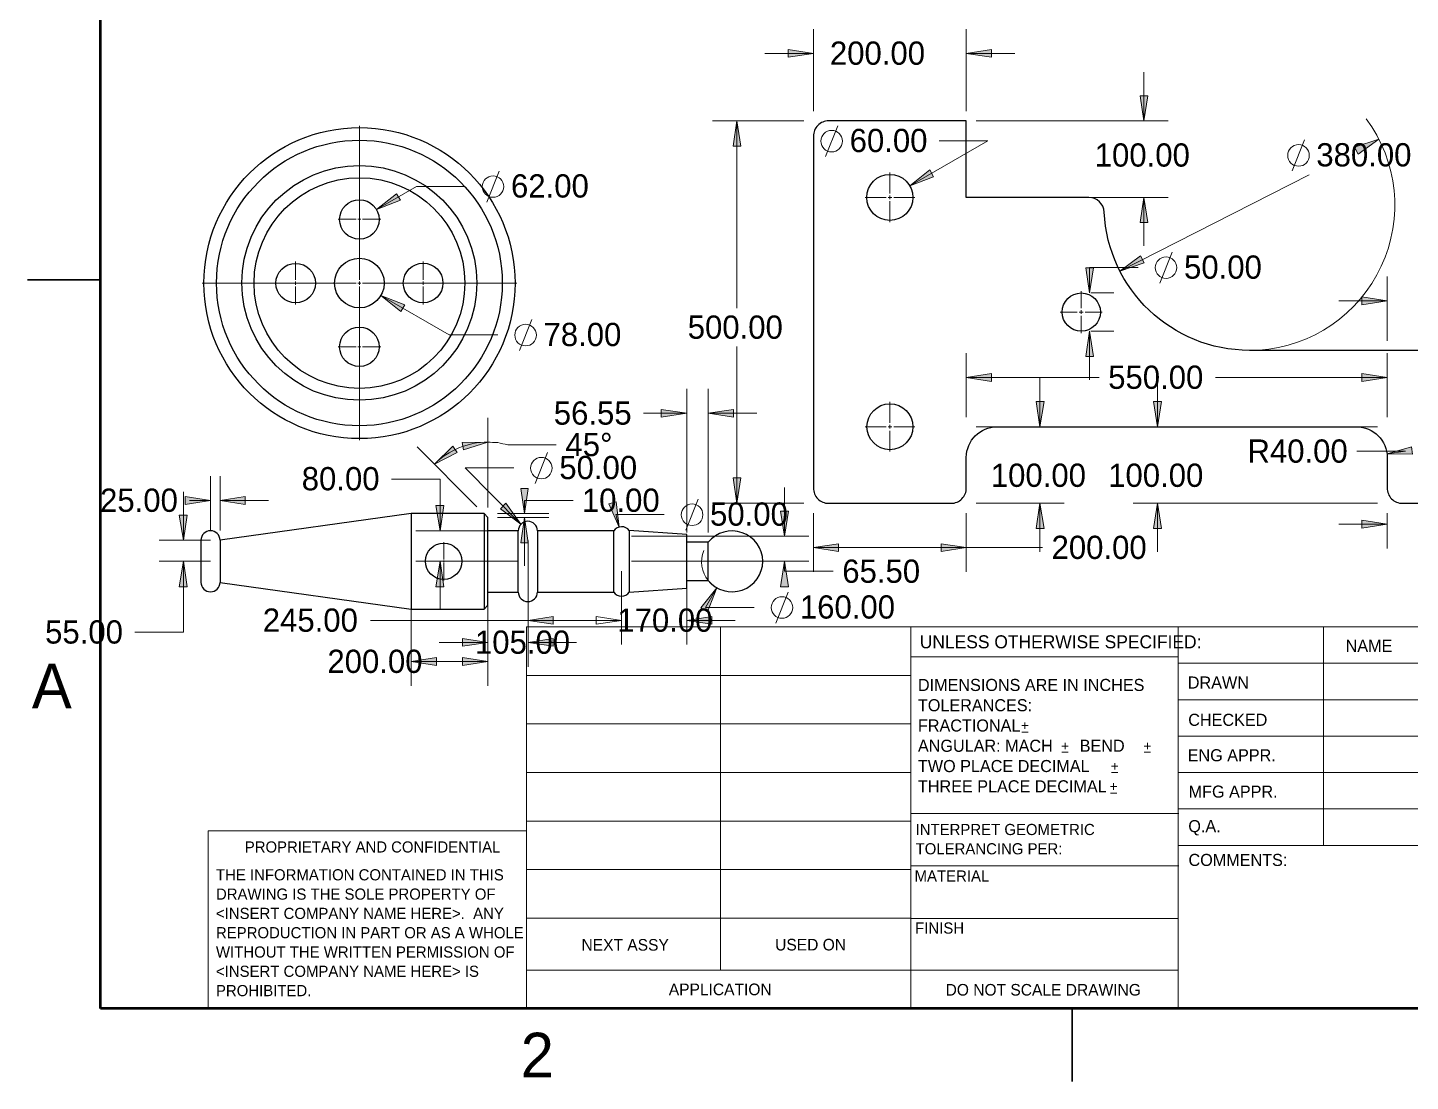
# Model space of a CAD drawing. Header units: millimetres. Extents: x 0.1 to 10.9, y 0.1 to 8.4.
# Drawn here: x 0.12 to 7.24, y 0.12 to 5.55 of the extents above; entities that cross this region are included whole.
import ezdxf

# ---------------------------------------------------------------- set-up
doc = ezdxf.new("R2010")
doc.units = ezdxf.units.MM
for name, color, linetype in [('PDF_Geometry', 7, 'Continuous'), ('PDF_Solid Fills', 7, 'Continuous'), ('PDF_Text', 7, 'Continuous')]:
    doc.layers.add(name, color=color, linetype=linetype)
doc.styles.add('PDF Century Gothic', font='GOTHIC.TTF')

msp = doc.modelspace()

# ---------------------------------------------------------------- hatches: boundary and pattern name
at = {"layer": 'PDF_Solid Fills', "transparency": 33554559}
h = msp.add_hatch(color=256, dxfattribs=at)
h.paths.add_polyline_path([(4.8236, 7.3319), (4.8431, 7.2014), (4.8028, 7.2014)], flags=0)
h.paths.add_polyline_path([(4.8236, 7.4847), (4.8028, 7.6153), (4.8431, 7.6153)], flags=0)
h.paths.add_polyline_path([(4.7778, 7.7472), (4.6472, 7.7278), (4.6472, 7.7681)], flags=0)
h.paths.add_polyline_path([(4.3444, 7.7472), (4.4736, 7.7681), (4.4736, 7.7278)], flags=0)
h.paths.add_polyline_path([(4.4944, 7.4847), (4.5139, 7.3556), (4.475, 7.3556)], flags=0)
h.paths.add_polyline_path([(4.4944, 7.4931), (4.475, 7.6222), (4.5139, 7.6222)], flags=0)
h.paths.add_polyline_path([(4.3444, 7.8444), (4.4736, 7.8639), (4.4736, 7.8236)], flags=0)
h.paths.add_polyline_path([(3.9903, 7.8444), (3.8597, 7.8236), (3.8597, 7.8639)], flags=0)
h.paths.add_polyline_path([(5.3681, 7.4931), (5.3875, 7.3625), (5.3472, 7.3625)], flags=0)
h.paths.add_polyline_path([(5.3681, 7.5681), (5.3472, 7.6972), (5.3875, 7.6972)], flags=0)
h.paths.add_polyline_path([(1.4569, 7.1972), (1.4375, 7.3278), (1.4778, 7.3278)], flags=0)
h.paths.add_polyline_path([(1.4569, 7.1778), (1.4778, 7.0472), (1.4375, 7.0472)], flags=0)
h.paths.add_polyline_path([(1.8111, 6.8569), (1.6958, 6.7931), (1.7208, 6.7611)], flags=0)
h.paths.add_polyline_path([(1.4708, 6.7153), (1.6014, 6.7125), (1.5972, 6.7514)], flags=0)
h.paths.add_polyline_path([(4.7583, 6.8292), (4.6278, 6.8083), (4.6278, 6.8486)], flags=0)
h.paths.add_polyline_path([(4.7778, 6.8292), (4.9069, 6.8486), (4.9069, 6.8083)], flags=0)
h.paths.add_polyline_path([(5.0972, 7.5181), (5.1611, 7.4028), (5.1917, 7.4264)], flags=0)
h.paths.add_polyline_path([(5.2375, 7.1778), (5.2403, 7.3097), (5.2014, 7.3042)], flags=0)
h.paths.add_polyline_path([(1.3139, 6.1639), (1.4194, 6.2417), (1.3917, 6.2694)], flags=0)
h.paths.add_polyline_path([(1.0986, 5.9486), (0.9931, 5.8708), (1.0208, 5.8431)], flags=0)
h.paths.add_polyline_path([(3.7736, 3.1), (3.7542, 3.2306), (3.7931, 3.2306)], flags=0)
h.paths.add_polyline_path([(3.7736, 5.0694), (3.7931, 4.9389), (3.7542, 4.9389)], flags=0)
h.paths.add_polyline_path([(4.1681, 5.4167), (4.0375, 5.3972), (4.0375, 5.4375)], flags=0)
h.paths.add_polyline_path([(4.9542, 5.4167), (5.0847, 5.4375), (5.0847, 5.3972)], flags=0)
h.paths.add_polyline_path([(5.8681, 5.0694), (5.8486, 5.1986), (5.8889, 5.1986)], flags=0)
h.paths.add_polyline_path([(5.8681, 4.675), (5.8889, 4.5458), (5.8486, 4.5458)], flags=0)
h.paths.add_polyline_path([(4.1681, 2.8722), (4.2972, 2.8917), (4.2972, 2.8514)], flags=0)
h.paths.add_polyline_path([(4.9542, 2.8722), (4.825, 2.8514), (4.825, 2.8917)], flags=0)
h.paths.add_polyline_path([(5.3333, 3.1), (5.3542, 2.9708), (5.3139, 2.9708)], flags=0)
h.paths.add_polyline_path([(5.3333, 3.4944), (5.3139, 3.6236), (5.3542, 3.6236)], flags=0)
h.paths.add_polyline_path([(4.9542, 3.7486), (5.0847, 3.7681), (5.0847, 3.7278)], flags=0)
h.paths.add_polyline_path([(7.1208, 3.7486), (6.9903, 3.7278), (6.9903, 3.7681)], flags=0)
h.paths.add_polyline_path([(5.9375, 3.4944), (5.9181, 3.6236), (5.9583, 3.6236)], flags=0)
h.paths.add_polyline_path([(5.9375, 3.1), (5.9583, 2.9708), (5.9181, 2.9708)], flags=0)
h.paths.add_polyline_path([(7.1208, 2.9931), (6.9903, 2.9722), (6.9903, 3.0125)], flags=0)
h.paths.add_polyline_path([(7.9069, 2.9931), (8.0375, 3.0125), (8.0375, 2.9722)], flags=0)
h.paths.add_polyline_path([(8.0986, 3.1), (8.0792, 3.2306), (8.1194, 3.2306)], flags=0)
h.paths.add_polyline_path([(8.0986, 3.8875), (8.1194, 3.7583), (8.0792, 3.7583)], flags=0)
h.paths.add_polyline_path([(7.9069, 4.1431), (8.0375, 4.1625), (8.0375, 4.1222)], flags=0)
h.paths.add_polyline_path([(7.1208, 4.1431), (6.9903, 4.1222), (6.9903, 4.1625)], flags=0)
h.paths.add_polyline_path([(4.6639, 4.7347), (4.7861, 4.7819), (4.7667, 4.8167)], flags=0)
h.paths.add_polyline_path([(5.5889, 3.9861), (5.6097, 3.8556), (5.5694, 3.8556)], flags=0)
h.paths.add_polyline_path([(5.5889, 4.1833), (5.5694, 4.3125), (5.6097, 4.3125)], flags=0)
h.paths.add_polyline_path([(7.7611, 3.8486), (7.6583, 3.9306), (7.6375, 3.8958)], flags=0)
h.paths.add_polyline_path([(5.7444, 4.2958), (5.8694, 4.3375), (5.8514, 4.3736)], flags=0)
h.paths.add_polyline_path([(7.0778, 4.975), (6.9528, 4.9333), (6.9708, 4.8986)], flags=0)
h.paths.add_polyline_path([(7.1194, 3.3556), (7.25, 3.3528), (7.2458, 3.3917)], flags=0)
h.paths.add_polyline_path([(1.9417, 4.1694), (2.0444, 4.0875), (2.0639, 4.1222)], flags=0)
h.paths.add_polyline_path([(1.9194, 4.6125), (2.0417, 4.6611), (2.0222, 4.6944)], flags=0)
h.paths.add_polyline_path([(3.6708, 2.6653), (3.5875, 2.5625), (3.6222, 2.5417)], flags=0)
h.paths.add_polyline_path([(3.5153, 2.4972), (3.6444, 2.5167), (3.6444, 2.4778)], flags=0)
h.paths.add_polyline_path([(3.1806, 2.4972), (3.05, 2.4778), (3.05, 2.5167)], flags=0)
h.paths.add_polyline_path([(3.6264, 3.5639), (3.7556, 3.5833), (3.7556, 3.5431)], flags=0)
h.paths.add_polyline_path([(3.5153, 3.5639), (3.3847, 3.5431), (3.3847, 3.5833)], flags=0)
h.paths.add_polyline_path([(4.0194, 2.8014), (4.0389, 2.6708), (3.9986, 2.6708)], flags=0)
h.paths.add_polyline_path([(4.0194, 2.9306), (3.9986, 3.0597), (4.0389, 3.0597)], flags=0)
h.paths.add_polyline_path([(3.1681, 2.9778), (3.1528, 3.1083), (3.1139, 3.0972)], flags=0)
h.paths.add_polyline_path([(3.1806, 2.4972), (3.05, 2.4778), (3.05, 2.5167)], flags=0)
h.paths.add_polyline_path([(2.6986, 2.4972), (2.8278, 2.5167), (2.8278, 2.4778)], flags=0)
h.paths.add_polyline_path([(2.2458, 2.8014), (2.2653, 2.6708), (2.225, 2.6708)], flags=0)
h.paths.add_polyline_path([(2.2458, 2.9583), (2.225, 3.0889), (2.2653, 3.0889)], flags=0)
h.paths.add_polyline_path([(2.6625, 2.9931), (2.5847, 3.1), (2.5569, 3.0708)], flags=0)
h.paths.add_polyline_path([(2.6986, 2.3833), (2.8278, 2.4042), (2.8278, 2.3639)], flags=0)
h.paths.add_polyline_path([(2.4917, 2.3833), (2.3611, 2.3639), (2.3611, 2.4042)], flags=0)
h.paths.add_polyline_path([(2.4917, 2.2847), (2.3611, 2.2653), (2.3611, 2.3056)], flags=0)
h.paths.add_polyline_path([(2.0972, 2.2847), (2.2278, 2.3056), (2.2278, 2.2653)], flags=0)
h.paths.add_polyline_path([(0.925, 2.8014), (0.9444, 2.6708), (0.9042, 2.6708)], flags=0)
h.paths.add_polyline_path([(0.925, 2.9097), (0.9042, 3.0389), (0.9444, 3.0389)], flags=0)
h.paths.add_polyline_path([(1.1139, 3.1153), (1.2431, 3.1347), (1.2431, 3.0944)], flags=0)
h.paths.add_polyline_path([(1.0639, 3.1153), (0.9347, 3.0944), (0.9347, 3.1347)], flags=0)
h.paths.add_polyline_path([(2.6806, 3.0472), (2.6611, 3.1764), (2.7, 3.1764)], flags=0)
h.paths.add_polyline_path([(2.6806, 3.0278), (2.7, 2.8972), (2.6611, 2.8972)], flags=0)
h.paths.add_polyline_path([(2.4917, 3.4153), (2.3667, 3.375), (2.3597, 3.4139)], flags=0)
h.paths.add_polyline_path([(2.2167, 3.3014), (2.3111, 3.3944), (2.3347, 3.3611)], flags=0)

# ---------------------------------------------------------------- linework, layer by layer
at = {"layer": 'PDF_Geometry', "color": 9, "lineweight": 50, "true_color": 0xc0c0c0}
msp.add_lwpolyline([(0.4986, 0.4986), (0.4986, 7.9986), (10.4986, 7.9986), (10.4986, 0.4986)], close=True, dxfattribs=at)
at = {"layer": 'PDF_Geometry', "lineweight": 18}
for points in [[(4.1681, 5.1194), (4.1681, 5.5417)], [(4.9542, 5.1194), (4.9542, 5.5417)], [(4.1681, 5.4167), (3.9181, 5.4167)], [(4.9542, 5.4167), (5.2042, 5.4167)], [(5.8681, 5.0694), (5.8681, 5.3194)], [(4.1181, 5.0694), (3.6486, 5.0694)], [(3.7736, 5.0694), (3.7736, 4.1056)], [(5.0042, 5.0694), (5.9931, 5.0694)], [(1.8306, 4.25), (1.8306, 5.0431)], [(4.2292, 4.8861), (4.2931, 5.0444)], [(4.6639, 4.7347), (5.0653, 4.9667), (4.8153, 4.9667)], [(6.6319, 4.8125), (6.6944, 4.9708)], [(7.0778, 4.975), (7.0778, 4.975)], [(2.4875, 4.6514), (2.55, 4.8097)], [(4.5611, 4.6958), (4.5611, 4.8028)], [(5.7444, 4.2958), (6.7181, 4.7917)], [(1.9194, 4.6125), (2.125, 4.7319), (2.375, 4.7319)], [(1.8306, 4.5792), (1.8306, 4.6722)], [(4.5417, 4.675), (4.4333, 4.675)], [(4.5514, 4.675), (4.5611, 4.675), (4.5611, 4.6847)], [(4.5708, 4.675), (4.5611, 4.675), (4.5611, 4.6653)], [(4.5611, 4.6556), (4.5611, 4.5472)], [(4.5806, 4.675), (4.6889, 4.675)], [(5.0042, 4.675), (5.9931, 4.675)], [(5.8681, 4.675), (5.8681, 4.425)], [(1.8139, 4.5625), (1.7208, 4.5625)], [(1.8222, 4.5625), (1.8306, 4.5625), (1.8306, 4.5708)], [(1.8389, 4.5625), (1.8306, 4.5625), (1.8306, 4.5542)], [(1.8472, 4.5625), (1.9417, 4.5625)], [(1.8306, 4.5458), (1.8306, 4.4514)], [(1.5028, 4.25), (1.5028, 4.3444)], [(2.1597, 4.25), (2.1597, 4.3444)], [(5.95, 4.2333), (6.0139, 4.3931)], [(5.8389, 4.3139), (5.5889, 4.3139), (5.5889, 4.1833)], [(1.8139, 4.2333), (1.0222, 4.2333)], [(1.4861, 4.2333), (1.3931, 4.2333)], [(1.4944, 4.2333), (1.5028, 4.2333), (1.5028, 4.2417)], [(1.5111, 4.2333), (1.5028, 4.2333), (1.5028, 4.225)], [(1.5028, 4.2167), (1.5028, 4.1236)], [(1.5194, 4.2333), (1.6125, 4.2333)], [(1.8222, 4.2333), (1.8306, 4.2333), (1.8306, 4.2417)], [(1.8389, 4.2333), (1.8306, 4.2333), (1.8306, 4.225)], [(1.8306, 4.2167), (1.8306, 3.425)], [(1.8472, 4.2333), (2.6403, 4.2333)], [(2.1431, 4.2333), (2.0486, 4.2333)], [(2.1514, 4.2333), (2.1597, 4.2333), (2.1597, 4.2417)], [(2.1681, 4.2333), (2.1597, 4.2333), (2.1597, 4.225)], [(2.1597, 4.2167), (2.1597, 4.1236)], [(2.1764, 4.2333), (2.2694, 4.2333)], [(7.1208, 3.9375), (7.1208, 4.2681)], [(1.9417, 4.1694), (2.2931, 3.9667), (2.5431, 3.9667)], [(5.5458, 4.1042), (5.5458, 4.1931)], [(5.5958, 4.1833), (5.7139, 4.1833)], [(7.1208, 4.1431), (6.8708, 4.1431)], [(5.525, 4.0847), (5.4375, 4.0847)], [(5.5347, 4.0847), (5.5458, 4.0847), (5.5458, 4.0944)], [(5.5556, 4.0847), (5.5458, 4.0847), (5.5458, 4.075)], [(5.5458, 4.0653), (5.5458, 3.9764)], [(5.5653, 4.0847), (5.6542, 4.0847)], [(1.8306, 3.9222), (1.8306, 4.0153)], [(2.6542, 3.8875), (2.7181, 4.0458)], [(5.5889, 3.9861), (5.5889, 3.7361)], [(5.5958, 3.9861), (5.7139, 3.9861)], [(1.8222, 3.9056), (1.8306, 3.9056), (1.8306, 3.9139)], [(1.8139, 3.9056), (1.7208, 3.9056)], [(1.8389, 3.9056), (1.8306, 3.9056), (1.8306, 3.8972)], [(1.8306, 3.8889), (1.8306, 3.7958)], [(1.8472, 3.9056), (1.9417, 3.9056)], [(3.7736, 3.1), (3.7736, 3.9069)], [(4.9542, 3.5444), (4.9542, 3.8736)], [(7.1208, 3.5444), (7.1208, 3.8736)], [(4.9542, 3.7486), (5.6375, 3.7486)], [(5.3333, 3.4944), (5.3333, 3.7444)], [(5.9375, 3.4944), (5.9375, 3.7444)], [(7.1208, 3.7486), (6.2375, 3.7486)], [(3.5153, 2.95), (3.5153, 3.6889)], [(3.6264, 2.95), (3.6264, 3.6889)], [(3.5153, 3.5639), (3.2931, 3.5639)], [(3.6264, 3.5639), (3.8764, 3.5639)], [(4.5611, 3.5139), (4.5611, 3.6222)], [(2.4917, 3.0778), (2.4917, 3.5403)], [(4.5417, 3.4944), (4.4333, 3.4944)], [(4.5514, 3.4944), (4.5611, 3.4944), (4.5611, 3.5042)], [(4.5708, 3.4944), (4.5611, 3.4944), (4.5611, 3.4847)], [(4.5806, 3.4944), (4.6889, 3.4944)], [(5.0042, 3.4944), (5.4583, 3.4944)], [(7.0708, 3.4944), (5.8125, 3.4944)], [(4.5611, 3.4736), (4.5611, 3.3667)], [(2.4361, 3.0819), (2.1278, 3.3903)], [(2.7361, 3.2014), (2.7986, 3.3611)], [(7.1194, 3.3556), (7.2139, 3.3681), (6.9639, 3.3681)], [(2.6625, 2.9931), (2.375, 3.2819), (2.625, 3.2819)], [(1.0639, 2.9597), (1.0639, 3.2403)], [(1.1139, 2.9597), (1.1139, 3.2403)], [(1.9958, 3.225), (2.2458, 3.225), (2.2458, 2.9583)], [(0.925, 2.9097), (0.925, 3.1597)], [(4.0194, 2.9306), (4.0194, 3.1806)], [(1.0639, 3.1153), (0.9569, 3.1153)], [(1.1139, 3.1153), (1.3639, 3.1153)], [(2.9306, 3.1153), (2.6806, 3.1153), (2.6806, 3.0472)], [(3.5111, 2.9625), (3.575, 3.1208)], [(4.1181, 3.1), (3.6486, 3.1)], [(5.0042, 3.1), (5.4583, 3.1)], [(5.3333, 3.1), (5.3333, 2.85)], [(7.0708, 3.1), (5.8125, 3.1)], [(5.9375, 3.1), (5.9375, 2.85)], [(2.0972, 2.9972), (2.0972, 2.1597)], [(2.4917, 2.9972), (2.4917, 2.1597)], [(2.5417, 3.0472), (2.8056, 3.0472)], [(2.5417, 3.0278), (2.8056, 3.0278)], [(2.6806, 3.0278), (2.6806, 2.7778)], [(3.1681, 2.9778), (3.15, 3.0431), (3.4, 3.0431)], [(4.1681, 3.05), (4.1681, 2.7472)], [(4.9542, 3.05), (4.9542, 2.7472)], [(7.1208, 2.9931), (6.8708, 2.9931)], [(7.1208, 3.05), (7.1208, 2.8681)], [(2.6486, 2.9583), (2.1208, 2.9583)], [(3.2306, 2.9306), (4.1444, 2.9306)], [(1.0639, 2.9097), (0.8, 2.9097)], [(2.2653, 2.8111), (2.2653, 2.9)], [(2.4917, 2.9083), (2.4917, 2.2583)], [(2.6986, 2.9083), (2.6986, 2.2583)], [(4.1681, 2.8722), (4.9542, 2.8722), (5.3458, 2.8722)], [(0.675, 2.4361), (0.925, 2.4361), (0.925, 2.8014)], [(1.0639, 2.8014), (0.8, 2.8014)], [(2.6486, 2.8014), (2.1208, 2.8014)], [(2.2556, 2.8014), (2.1667, 2.8014)], [(2.2458, 2.8014), (2.2458, 2.5514)], [(2.2597, 2.8014), (2.2653, 2.8014), (2.2653, 2.8056)], [(2.2694, 2.8014), (2.2653, 2.8014), (2.2653, 2.7958)], [(2.2653, 2.7917), (2.2653, 2.7028)], [(2.275, 2.8014), (2.3639, 2.8014)], [(3.2306, 2.8014), (4.1444, 2.8014)], [(4.2694, 2.75), (4.0194, 2.75), (4.0194, 2.8014)], [(2.6986, 2.7514), (2.6986, 2.3722)], [(3.5153, 2.7514), (3.5153, 2.3722)], [(3.6708, 2.6653), (3.6125, 2.5639), (3.8625, 2.5639)], [(3.9736, 2.4833), (4.0375, 2.6431)], [(1.8875, 2.4972), (2.6986, 2.4972), (3.1806, 2.4972), (2.9306, 2.4972)], [(3.5153, 2.4972), (3.7653, 2.4972)], [(2.4917, 2.3833), (2.2417, 2.3833)], [(2.6986, 2.3833), (2.9486, 2.3833)], [(2.4917, 2.2847), (2.0972, 2.2847)], [(2.0972, 2.2847), (2.0972, 2.2847)], [(5.2403, 1.9556), (5.2722, 1.9556)], [(5.2403, 1.9222), (5.2722, 1.9222)], [(5.2556, 1.9389), (5.2556, 1.9708)], [(5.4625, 1.8347), (5.4625, 1.8667)], [(5.8861, 1.8347), (5.8861, 1.8667)], [(5.4458, 1.85), (5.4778, 1.85)], [(5.4458, 1.8181), (5.4778, 1.8181)], [(5.8694, 1.85), (5.9028, 1.85)], [(5.8694, 1.8181), (5.9028, 1.8181)], [(5.7014, 1.7458), (5.7347, 1.7458)], [(5.7014, 1.7139), (5.7347, 1.7139)], [(5.7181, 1.7292), (5.7181, 1.7625)], [(5.6958, 1.6417), (5.7292, 1.6417)], [(5.7125, 1.625), (5.7125, 1.6583)], [(5.6958, 1.6083), (5.7292, 1.6083)]]:
    msp.add_lwpolyline(points, dxfattribs=at)
for points in [[(4.1681, 5.4167), (4.0375, 5.3972), (4.0375, 5.4375)], [(4.9542, 5.4167), (5.0847, 5.4375), (5.0847, 5.3972)], [(5.8681, 5.0694), (5.8486, 5.1986), (5.8889, 5.1986)], [(3.7736, 5.0694), (3.7931, 4.9389), (3.7542, 4.9389)], [(7.0778, 4.975), (6.9528, 4.9333), (6.9708, 4.8986)], [(4.6639, 4.7347), (4.7861, 4.7819), (4.7667, 4.8167)], [(1.9194, 4.6125), (2.0417, 4.6611), (2.0222, 4.6944)], [(5.8681, 4.675), (5.8889, 4.5458), (5.8486, 4.5458)], [(5.7444, 4.2958), (5.8694, 4.3375), (5.8514, 4.3736)], [(5.5889, 4.1833), (5.5694, 4.3125), (5.6097, 4.3125)], [(1.9417, 4.1694), (2.0444, 4.0875), (2.0639, 4.1222)], [(7.1208, 4.1431), (6.9903, 4.1222), (6.9903, 4.1625)], [(5.5889, 3.9861), (5.6097, 3.8556), (5.5694, 3.8556)], [(4.9542, 3.7486), (5.0847, 3.7681), (5.0847, 3.7278)], [(7.1208, 3.7486), (6.9903, 3.7278), (6.9903, 3.7681)], [(3.5153, 3.5639), (3.3847, 3.5431), (3.3847, 3.5833)], [(3.6264, 3.5639), (3.7556, 3.5833), (3.7556, 3.5431)], [(5.3333, 3.4944), (5.3139, 3.6236), (5.3542, 3.6236)], [(5.9375, 3.4944), (5.9181, 3.6236), (5.9583, 3.6236)], [(2.2167, 3.3014), (2.3111, 3.3944), (2.3347, 3.3611)], [(2.4917, 3.4153), (2.3667, 3.375), (2.3597, 3.4139)], [(7.1194, 3.3556), (7.25, 3.3528), (7.2458, 3.3917)], [(3.7736, 3.1), (3.7542, 3.2306), (3.7931, 3.2306)], [(1.0639, 3.1153), (0.9347, 3.0944), (0.9347, 3.1347)], [(1.1139, 3.1153), (1.2431, 3.1347), (1.2431, 3.0944)], [(2.6806, 3.0472), (2.6611, 3.1764), (2.7, 3.1764)], [(2.2458, 2.9583), (2.225, 3.0889), (2.2653, 3.0889)], [(2.6625, 2.9931), (2.5847, 3.1), (2.5569, 3.0708)], [(3.1681, 2.9778), (3.1528, 3.1083), (3.1139, 3.0972)], [(5.3333, 3.1), (5.3542, 2.9708), (5.3139, 2.9708)], [(5.9375, 3.1), (5.9583, 2.9708), (5.9181, 2.9708)], [(0.925, 2.9097), (0.9042, 3.0389), (0.9444, 3.0389)], [(2.6806, 3.0278), (2.7, 2.8972), (2.6611, 2.8972)], [(4.0194, 2.9306), (3.9986, 3.0597), (4.0389, 3.0597)], [(7.1208, 2.9931), (6.9903, 2.9722), (6.9903, 3.0125)], [(4.1681, 2.8722), (4.2972, 2.8917), (4.2972, 2.8514)], [(4.9542, 2.8722), (4.825, 2.8514), (4.825, 2.8917)], [(0.925, 2.8014), (0.9444, 2.6708), (0.9042, 2.6708)], [(2.2458, 2.8014), (2.2653, 2.6708), (2.225, 2.6708)], [(4.0194, 2.8014), (4.0389, 2.6708), (3.9986, 2.6708)], [(3.1806, 2.3722), (3.1806, 2.7514)], [(3.6708, 2.6653), (3.5875, 2.5625), (3.6222, 2.5417)], [(2.6986, 2.4972), (2.8278, 2.5167), (2.8278, 2.4778)], [(3.1806, 2.4972), (3.05, 2.4778), (3.05, 2.5167)], [(3.1806, 2.4972), (3.05, 2.4778), (3.05, 2.5167)], [(3.5153, 2.4972), (3.6444, 2.5167), (3.6444, 2.4778)], [(2.4917, 2.3833), (2.3611, 2.3639), (2.3611, 2.4042)], [(2.6986, 2.3833), (2.8278, 2.4042), (2.8278, 2.3639)], [(2.0972, 2.2847), (2.2278, 2.3056), (2.2278, 2.2653)], [(2.4917, 2.2847), (2.3611, 2.2653), (2.3611, 2.3056)]]:
    msp.add_lwpolyline(points, close=True, dxfattribs=at)
at = {"layer": 'PDF_Geometry', "lineweight": 25}
msp.add_lwpolyline([(4.2458, 3.1), (4.8764, 3.1, 0.418675), (4.9542, 3.1792), (4.9542, 3.3361, -0.412307), (5.1125, 3.4944), (6.9625, 3.4944, -0.412307), (7.1208, 3.3361), (7.1208, 3.1792, 0.421358), (7.1986, 3.1), (7.8292, 3.1, 0.418676), (7.9069, 3.1792), (7.9069, 3.8097, 0.432764), (7.8292, 3.8875), (6.4111, 3.8875, -0.399755), (5.6639, 4.6, 0.394148), (5.5847, 4.675), (4.9542, 4.675), (4.9542, 5.0694), (4.2458, 5.0694, 0.418676), (4.1681, 4.9903), (4.1681, 3.1792, 0.421359)], format="xyb", close=True, dxfattribs=at)
at = {"layer": 'PDF_Geometry', "color": 9, "lineweight": 25, "true_color": 0xc0c0c0}
for points in [[(0.1236, 4.25), (0.4986, 4.25)], [(5.4986, 0.1236), (5.4986, 0.4986)]]:
    msp.add_lwpolyline(points, close=True, dxfattribs=at)
at = {"layer": 'PDF_Geometry', "lineweight": 18}
msp.add_lwpolyline([(2.8444, 3.4014), (2.5944, 3.4014), (2.5819, 3.4042), (2.5694, 3.4069), (2.5556, 3.4097), (2.5431, 3.4125), (2.5306, 3.4139), (2.5167, 3.4139), (2.5042, 3.4153), (2.4917, 3.4153, 0.197546), (2.2167, 3.3014)], format="xyb", dxfattribs=at)
at = {"layer": 'PDF_Geometry', "lineweight": 25}
for points in [[(2.4722, 2.5556), (2.4917, 2.575), (2.4917, 2.5764), (2.4917, 2.5792), (2.4917, 2.5819), (2.4917, 2.5847), (2.4917, 2.5889), (2.4917, 2.5944), (2.4917, 2.6), (2.4917, 2.6056), (2.4917, 2.6125), (2.4917, 2.6194), (2.4917, 2.6278), (2.4917, 2.6361), (2.4917, 2.6444), (2.4917, 2.6542), (2.4917, 2.6639), (2.4917, 2.6736), (2.4917, 2.6847), (2.4917, 2.6944), (2.4917, 2.7069), (2.4917, 2.7181), (2.4917, 2.7292), (2.4917, 2.7417), (2.4917, 2.7542), (2.4917, 2.7667), (2.4917, 2.7792), (2.4917, 2.7917), (2.4917, 2.8042), (2.4917, 2.8167), (2.4917, 2.8292), (2.4917, 2.8417), (2.4917, 2.8542), (2.4917, 2.8667), (2.4917, 2.8778), (2.4917, 2.8903), (2.4917, 2.9014), (2.4917, 2.9125), (2.4917, 2.9236), (2.4917, 2.9333), (2.4917, 2.9431), (2.4917, 2.9528), (2.4917, 2.9625), (2.4917, 2.9708), (2.4917, 2.9792), (2.4917, 2.9861), (2.4917, 2.9931), (2.4917, 3), (2.4917, 3.0056), (2.4917, 3.0111), (2.4917, 3.0153), (2.4917, 3.0181), (2.4917, 3.0222), (2.4917, 3.0236), (2.4917, 3.0264), (2.4917, 3.0278), (2.4722, 3.0472), (2.0972, 3.0472), (1.1139, 2.9097), (1.1139, 2.9083), (1.1139, 2.9056), (1.1139, 2.9042), (1.1139, 2.9), (1.1139, 2.8972), (1.1139, 2.8931), (1.1139, 2.8875), (1.1139, 2.8819), (1.1139, 2.8764), (1.1139, 2.8694), (1.1139, 2.8625), (1.1139, 2.8556), (1.1139, 2.8472), (1.1139, 2.8389), (1.1139, 2.8306), (1.1139, 2.8222), (1.1139, 2.8139), (1.1139, 2.8056), (1.1139, 2.7972), (1.1139, 2.7875), (1.1139, 2.7792), (1.1139, 2.7708), (1.1139, 2.7625), (1.1139, 2.7542), (1.1139, 2.7472), (1.1139, 2.7389), (1.1139, 2.7319), (1.1139, 2.7264), (1.1139, 2.7194), (1.1139, 2.7139), (1.1139, 2.7097), (1.1139, 2.7056), (1.1139, 2.7014), (1.1139, 2.6986), (1.1139, 2.6958), (1.1139, 2.6944), (1.1139, 2.6931), (2.0972, 2.5556)], [(3.1403, 2.6431), (3.1403, 2.6444), (3.1403, 2.6472), (3.1403, 2.6486), (3.1403, 2.6528), (3.1403, 2.6556), (3.1403, 2.6611), (3.1403, 2.6653), (3.1403, 2.6708), (3.1403, 2.6778), (3.1403, 2.6847), (3.1403, 2.6917), (3.1403, 2.6986), (3.1403, 2.7069), (3.1403, 2.7167), (3.1403, 2.725), (3.1403, 2.7347), (3.1403, 2.7444), (3.1403, 2.7542), (3.1403, 2.7639), (3.1403, 2.775), (3.1403, 2.7847), (3.1403, 2.7958), (3.1403, 2.8056), (3.1403, 2.8167), (3.1403, 2.8278), (3.1403, 2.8375), (3.1403, 2.8472), (3.1403, 2.8569), (3.1403, 2.8667), (3.1403, 2.8764), (3.1403, 2.8861), (3.1403, 2.8944), (3.1403, 2.9028), (3.1403, 2.9111), (3.1403, 2.9181), (3.1403, 2.925), (3.1403, 2.9306), (3.1403, 2.9361), (3.1403, 2.9417), (3.1403, 2.9458), (3.1403, 2.95), (3.1403, 2.9528), (3.1403, 2.9556), (3.1403, 2.9569), (3.1403, 2.9583), (2.7472, 2.9583), (2.7472, 2.9569), (2.7472, 2.9556), (2.7472, 2.9528), (2.7472, 2.95), (2.7472, 2.9458), (2.7472, 2.9417), (2.7472, 2.9361), (2.7472, 2.9306), (2.7472, 2.925), (2.7472, 2.9181), (2.7472, 2.9111), (2.7472, 2.9028), (2.7472, 2.8944), (2.7472, 2.8861), (2.7472, 2.8764), (2.7472, 2.8667), (2.7472, 2.8569), (2.7472, 2.8472), (2.7472, 2.8375), (2.7472, 2.8278), (2.7472, 2.8167), (2.7472, 2.8056), (2.7472, 2.7958), (2.7472, 2.7847), (2.7472, 2.775), (2.7472, 2.7639), (2.7472, 2.7542), (2.7472, 2.7444), (2.7472, 2.7347), (2.7472, 2.725), (2.7472, 2.7167), (2.7472, 2.7069), (2.7472, 2.6986), (2.7472, 2.6917), (2.7472, 2.6847), (2.7472, 2.6778), (2.7472, 2.6708), (2.7472, 2.6653), (2.7472, 2.6611), (2.7472, 2.6556), (2.7472, 2.6528), (2.7472, 2.6486), (2.7472, 2.6472), (2.7472, 2.6444), (2.7472, 2.6431)], [(3.5153, 2.6625), (3.5153, 2.6639), (3.5153, 2.6653), (3.5153, 2.6667), (3.5153, 2.6694), (3.5153, 2.6722), (3.5153, 2.675), (3.5153, 2.6806), (3.5153, 2.6847), (3.5153, 2.6903), (3.5153, 2.6972), (3.5153, 2.7042), (3.5153, 2.7111), (3.5153, 2.7181), (3.5153, 2.7264), (3.5153, 2.7347), (3.5153, 2.7431), (3.5153, 2.7528), (3.5153, 2.7625), (3.5153, 2.7722), (3.5153, 2.7819), (3.5153, 2.7917), (3.5153, 2.8014), (3.5153, 2.8111), (3.5153, 2.8208), (3.5153, 2.8306), (3.5153, 2.8403), (3.5153, 2.8486), (3.5153, 2.8583), (3.5153, 2.8667), (3.5153, 2.875), (3.5153, 2.8833), (3.5153, 2.8917), (3.5153, 2.8986), (3.5153, 2.9056), (3.5153, 2.9111), (3.5153, 2.9167), (3.5153, 2.9222), (3.5153, 2.9264), (3.5153, 2.9306), (3.5153, 2.9333), (3.5153, 2.9361), (3.5153, 2.9375), (3.5153, 2.9389), (3.2194, 2.9597), (3.2194, 2.9583), (3.2194, 2.9569), (3.2194, 2.9542), (3.2194, 2.9514), (3.2194, 2.9472), (3.2194, 2.9431), (3.2194, 2.9375), (3.2194, 2.9319), (3.2194, 2.9264), (3.2194, 2.9194), (3.2194, 2.9125), (3.2194, 2.9042), (3.2194, 2.8958), (3.2194, 2.8875), (3.2194, 2.8792), (3.2194, 2.8694), (3.2194, 2.8597), (3.2194, 2.85), (3.2194, 2.8403), (3.2194, 2.8292), (3.2194, 2.8194), (3.2194, 2.8083), (3.2194, 2.7986), (3.2194, 2.7875), (3.2194, 2.7778), (3.2194, 2.7667), (3.2194, 2.7569), (3.2194, 2.7472), (3.2194, 2.7375), (3.2194, 2.7278), (3.2194, 2.7194), (3.2194, 2.7097), (3.2194, 2.7014), (3.2194, 2.6931), (3.2194, 2.6861), (3.2194, 2.6792), (3.2194, 2.6722), (3.2194, 2.6667), (3.2194, 2.6611), (3.2194, 2.6569), (3.2194, 2.6528), (3.2194, 2.65), (3.2194, 2.6472), (3.2194, 2.6444), (3.2194, 2.6431)]]:
    msp.add_lwpolyline(points, close=True, dxfattribs=at)
for points in [[(2.0972, 3.0472), (2.0972, 3.0458), (2.0972, 3.0444), (2.0972, 3.0417), (2.0972, 3.0389), (2.0972, 3.0347), (2.0972, 3.0306), (2.0972, 3.025), (2.0972, 3.0194), (2.0972, 3.0125), (2.0972, 3.0056), (2.0972, 2.9986), (2.0972, 2.9903), (2.0972, 2.9819), (2.0972, 2.9722), (2.0972, 2.9625), (2.0972, 2.9528), (2.0972, 2.9431), (2.0972, 2.9319), (2.0972, 2.9208), (2.0972, 2.9083), (2.0972, 2.8972), (2.0972, 2.8847), (2.0972, 2.8722), (2.0972, 2.8597), (2.0972, 2.8472), (2.0972, 2.8333), (2.0972, 2.8208), (2.0972, 2.8069), (2.0972, 2.7944), (2.0972, 2.7819), (2.0972, 2.7681), (2.0972, 2.7556), (2.0972, 2.7431), (2.0972, 2.7306), (2.0972, 2.7181), (2.0972, 2.7056), (2.0972, 2.6931), (2.0972, 2.6819), (2.0972, 2.6708), (2.0972, 2.6597), (2.0972, 2.6486), (2.0972, 2.6389), (2.0972, 2.6292), (2.0972, 2.6208), (2.0972, 2.6111), (2.0972, 2.6028), (2.0972, 2.5958), (2.0972, 2.5889), (2.0972, 2.5819), (2.0972, 2.5764), (2.0972, 2.5722), (2.0972, 2.5681), (2.0972, 2.5639), (2.0972, 2.5611), (2.0972, 2.5583), (2.0972, 2.5569), (2.0972, 2.5556)], [(2.4722, 3.0472), (2.4722, 3.0458), (2.4722, 3.0444), (2.4722, 3.0417), (2.4722, 3.0389), (2.4722, 3.0347), (2.4722, 3.0306), (2.4722, 3.025), (2.4722, 3.0194), (2.4722, 3.0125), (2.4722, 3.0056), (2.4722, 2.9986), (2.4722, 2.9903), (2.4722, 2.9819), (2.4722, 2.9722), (2.4722, 2.9625), (2.4722, 2.9528), (2.4722, 2.9431), (2.4722, 2.9319), (2.4722, 2.9208), (2.4722, 2.9083), (2.4722, 2.8972), (2.4722, 2.8847), (2.4722, 2.8722), (2.4722, 2.8597), (2.4722, 2.8472), (2.4722, 2.8333), (2.4722, 2.8208), (2.4722, 2.8069), (2.4722, 2.7944), (2.4722, 2.7819), (2.4722, 2.7681), (2.4722, 2.7556), (2.4722, 2.7431), (2.4722, 2.7306), (2.4722, 2.7181), (2.4722, 2.7056), (2.4722, 2.6931), (2.4722, 2.6819), (2.4722, 2.6708), (2.4722, 2.6597), (2.4722, 2.6486), (2.4722, 2.6389), (2.4722, 2.6292), (2.4722, 2.6208), (2.4722, 2.6111), (2.4722, 2.6028), (2.4722, 2.5958), (2.4722, 2.5889), (2.4722, 2.5819), (2.4722, 2.5764), (2.4722, 2.5722), (2.4722, 2.5681), (2.4722, 2.5639), (2.4722, 2.5611), (2.4722, 2.5583), (2.4722, 2.5569), (2.4722, 2.5556)], [(2.4917, 2.6431), (2.6486, 2.6431), (2.6486, 2.6444), (2.6486, 2.6472), (2.6486, 2.6486), (2.6486, 2.6528), (2.6486, 2.6556), (2.6486, 2.6611), (2.6486, 2.6653), (2.6486, 2.6708), (2.6486, 2.6778), (2.6486, 2.6847), (2.6486, 2.6917), (2.6486, 2.6986), (2.6486, 2.7069), (2.6486, 2.7167), (2.6486, 2.725), (2.6486, 2.7347), (2.6486, 2.7444), (2.6486, 2.7542), (2.6486, 2.7639), (2.6486, 2.775), (2.6486, 2.7847), (2.6486, 2.7958), (2.6486, 2.8056), (2.6486, 2.8167), (2.6486, 2.8278), (2.6486, 2.8375), (2.6486, 2.8472), (2.6486, 2.8569), (2.6486, 2.8667), (2.6486, 2.8764), (2.6486, 2.8861), (2.6486, 2.8944), (2.6486, 2.9028), (2.6486, 2.9111), (2.6486, 2.9181), (2.6486, 2.925), (2.6486, 2.9306), (2.6486, 2.9361), (2.6486, 2.9417), (2.6486, 2.9458), (2.6486, 2.95), (2.6486, 2.9528), (2.6486, 2.9556), (2.6486, 2.9569), (2.6486, 2.9583), (2.4917, 2.9583)], [(3.5153, 2.7028), (3.6264, 2.7028), (3.6264, 2.7042), (3.6264, 2.7069), (3.6264, 2.7097), (3.6264, 2.7125), (3.6264, 2.7167), (3.6264, 2.7208), (3.6264, 2.7264), (3.6264, 2.7319), (3.6264, 2.7389), (3.6264, 2.7444), (3.6264, 2.7514), (3.6264, 2.7597), (3.6264, 2.7667), (3.6264, 2.775), (3.6264, 2.7819), (3.6264, 2.7903), (3.6264, 2.7986), (3.6264, 2.8069), (3.6264, 2.8153), (3.6264, 2.8236), (3.6264, 2.8319), (3.6264, 2.8389), (3.6264, 2.8472), (3.6264, 2.8542), (3.6264, 2.8611), (3.6264, 2.8667), (3.6264, 2.8722), (3.6264, 2.8778), (3.6264, 2.8833), (3.6264, 2.8875), (3.6264, 2.8903), (3.6264, 2.8944), (3.6264, 2.8958), (3.6264, 2.8986), (3.6264, 2.9), (3.5153, 2.9)]]:
    msp.add_lwpolyline(points, dxfattribs=at)
for points in [[(1.1139, 2.9097, 0.990788), (1.0153, 2.9097), (1.0153, 2.9083), (1.0153, 2.9056), (1.0153, 2.9042), (1.0153, 2.9), (1.0153, 2.8972), (1.0153, 2.8931), (1.0153, 2.8875), (1.0153, 2.8819), (1.0153, 2.8764), (1.0153, 2.8694), (1.0153, 2.8625), (1.0153, 2.8556), (1.0153, 2.8472), (1.0153, 2.8389), (1.0153, 2.8306), (1.0153, 2.8222), (1.0153, 2.8139), (1.0153, 2.8056), (1.0153, 2.7972), (1.0153, 2.7875), (1.0153, 2.7792), (1.0153, 2.7708), (1.0153, 2.7625), (1.0153, 2.7542), (1.0153, 2.7472), (1.0153, 2.7389), (1.0153, 2.7319), (1.0153, 2.7264), (1.0153, 2.7194), (1.0153, 2.7139), (1.0153, 2.7097), (1.0153, 2.7056), (1.0153, 2.7014), (1.0153, 2.6986), (1.0153, 2.6958), (1.0153, 2.6944), (1.0153, 2.6931, 0.993982), (1.1139, 2.6931)], [(3.6264, 2.7028, 0.704672), (3.9069, 2.8014, 0.699647), (3.6264, 2.9)]]:
    msp.add_lwpolyline(points, format="xyb", dxfattribs=at)
at = {"layer": 'PDF_Geometry', "color": 9, "lineweight": 18, "true_color": 0xc0c0c0}
for points in [[(2.6903, 0.4986), (2.6903, 2.4639), (10.4986, 2.4639)], [(3.6889, 2.4639), (3.6889, 0.6958)], [(4.6681, 0.4986), (4.6681, 2.4639)], [(6.0444, 2.4639), (6.0444, 0.4986)], [(6.7931, 2.4639), (6.7931, 1.3389)], [(6.0444, 2.3097), (4.6681, 2.3097)], [(2.6903, 2.2139), (4.6681, 2.2139)], [(6.0444, 2.2764), (7.7403, 2.2764)], [(6.0444, 2.0889), (7.7403, 2.0889)], [(2.6903, 1.9639), (4.6681, 1.9639)], [(6.0444, 1.9014), (7.7403, 1.9014)], [(2.6903, 1.7139), (4.6681, 1.7139)], [(7.7403, 1.7139), (6.0444, 1.7139)], [(4.6681, 1.5028), (6.0486, 1.5028)], [(7.7403, 1.5264), (6.0444, 1.5264)], [(2.6903, 1.4639), (4.6681, 1.4639)], [(1.0528, 0.4986), (1.0528, 1.4139), (2.6903, 1.4139)], [(7.7403, 1.3389), (6.0486, 1.3389)], [(2.6903, 1.2139), (4.6681, 1.2139)], [(4.6681, 1.2333), (6.0486, 1.2333)], [(2.6903, 0.9639), (4.6681, 0.9639)], [(4.6681, 0.9625), (6.0444, 0.9625)], [(2.6903, 0.6958), (6.0444, 0.6958)]]:
    msp.add_lwpolyline(points, dxfattribs=at)
at = {"layer": 'PDF_Geometry', "lineweight": 25}
for centre, radius in [((1.8313, 4.2336), 0.8007), ((1.8309, 4.2344), 0.7351), ((1.8307, 4.2349), 0.6043), ((1.8312, 4.2342), 0.5423), ((4.5607, 4.6752), 0.1185), ((1.8307, 4.5618), 0.1016), ((1.8307, 4.2343), 0.1279), ((1.5029, 4.234), 0.1016), ((2.159, 4.2344), 0.1021), ((5.546, 4.0845), 0.0985), ((1.8307, 3.9062), 0.1016), ((4.5611, 3.4942), 0.1181), ((2.2648, 2.8016), 0.0935)]:
    msp.add_circle(centre, radius, dxfattribs=at)
at = {"layer": 'PDF_Geometry', "lineweight": 18}
for centre, radius in [((4.2612, 4.9648), 0.0555), ((6.664, 4.8913), 0.0555), ((2.5186, 4.7311), 0.0551), ((5.982, 4.3134), 0.0555), ((2.6862, 3.9662), 0.0555), ((2.7672, 3.2811), 0.0551), ((3.5431, 3.0412), 0.0555), ((4.0056, 2.5634), 0.0555)]:
    msp.add_circle(centre, radius, dxfattribs=at)
for centre, radius, start, end in [((6.4111, 4.6354), 0.7482, 273.82997, 36.50969), ((3.7473, 2.7994), 0.1556, 158.30405, 279.1993)]:
    msp.add_arc(centre, radius, start, end, dxfattribs=at)
at = {"layer": 'PDF_Geometry', "lineweight": 25}
for centre, radius, start, end in [((2.6979, 2.958), 0.0493, 0.34583, 179.65417), ((3.1804, 2.9306), 0.0488, 36.71891, 145.29126), ((2.6979, 2.6434), 0.0493, 180.34587, 359.65413), ((3.1799, 2.67), 0.0479, 214.19737, 325.80263)]:
    msp.add_arc(centre, radius, start, end, dxfattribs=at)

# ---------------------------------------------------------------- texts
at = {"layer": 'PDF_Text', "attachment_point": 4}
for s, insert, char_height, style in [('200.00', (4.2523, 5.4172), 0.11971, 'PDF Century Gothic'), ('60.00', (4.3539, 4.9675), 0.11971, 'PDF Century Gothic'), ('100.00', (5.6152, 4.8927), 0.11971, 'PDF Century Gothic'), ('380.00', (6.7556, 4.8937), 0.11971, 'PDF Century Gothic'), ('62.00', (2.6111, 4.7334), 0.11971, 'PDF Century Gothic'), ('50.00', (6.0748, 4.3155), 0.11971, 'PDF Century Gothic'), ('500.00', (3.5205, 4.0064), 0.11971, 'PDF Century Gothic'), ('78.00', (2.7784, 3.9686), 0.11971, 'PDF Century Gothic'), ('550.00', (5.6845, 3.7484), 0.11971, 'PDF Century Gothic'), ('56.55', (2.8313, 3.564), 0.11971, 'PDF Century Gothic'), ('45°', (2.8912, 3.4018), 0.11971, 'PDF Century Gothic'), ('R40.00', (6.4012, 3.3682), 0.11971, 'PDF Century Gothic'), ('50.00', (2.8597, 3.2835), 0.11971, 'PDF Century Gothic'), ('80.00 ', (1.5341, 3.226), 0.11971, 'PDF Century Gothic'), ('100.00', (5.0805, 3.2437), 0.11971, 'PDF Century Gothic'), ('100.00', (5.6845, 3.2437), 0.11971, 'PDF Century Gothic'), ('25.00 ', (0.4962, 3.1151), 0.11971, 'PDF Century Gothic'), (' 10.00', (2.9314, 3.1151), 0.11971, 'PDF Century Gothic'), ('50.00', (3.6355, 3.0438), 0.11971, 'PDF Century Gothic'), ('200.00', (5.393, 2.8724), 0.11971, 'PDF Century Gothic'), ('65.50', (4.316, 2.7497), 0.11971, 'PDF Century Gothic'), ('160.00', (4.0978, 2.5655), 0.11971, 'PDF Century Gothic'), ('55.00', (0.2134, 2.4368), 0.11971, 'PDF Century Gothic'), ('245.00', (1.3336, 2.4977), 0.11971, 'PDF Century Gothic'), ('170.00 ', (3.1582, 2.4977), 0.11971, 'PDF Century Gothic'), (' 105.00', (2.381, 2.3843), 0.11971, 'PDF Century Gothic'), ('UNLESS OTHERWISE SPECIFIED:', (4.7149, 2.3864), 0.067038, 'PDF Century Gothic'), ('NAME', (6.9065, 2.3662), 0.06225, 'PDF Century Gothic'), ('200.00 ', (1.6662, 2.2856), 0.11971, 'PDF Century Gothic'), ('A', (0.1454, 2.1599), 0.2298, 'PDF Century Gothic'), ('DRAWN', (6.0943, 2.1772), 0.06225, 'PDF Century Gothic'), ('DIMENSIONS ARE IN INCHES', (4.7054, 2.1643), 0.062249, 'PDF Century Gothic'), ('TOLERANCES:', (4.7054, 2.0599), 0.062249, 'PDF Century Gothic'), ('CHECKED', (6.0965, 1.9848), 0.06225, 'PDF Century Gothic'), ('FRACTIONAL', (4.7054, 1.9556), 0.06225, 'PDF Century Gothic'), ('ANGULAR: MACH      BEND', (4.7054, 1.8512), 0.062249, 'PDF Century Gothic'), ('TWO PLACE DECIMAL   ', (4.7054, 1.7468), 0.062249, 'PDF Century Gothic'), ('ENG APPR.', (6.0936, 1.8023), 0.06225, 'PDF Century Gothic'), ('THREE PLACE DECIMAL ', (4.7054, 1.6424), 0.062249, 'PDF Century Gothic'), ('MFG APPR.', (6.0985, 1.6151), 0.06225, 'PDF Century Gothic'), ('INTERPRET GEOMETRIC', (4.6933, 1.4201), 0.057461, 'PDF Century Gothic'), ('Q.A.', (6.0969, 1.4292), 0.06225, 'PDF Century Gothic'), ('PROPRIETARY AND CONFIDENTIAL', (1.2413, 1.3302), 0.057266, ''), ('TOLERANCING PER:', (4.6933, 1.3208), 0.057461, 'PDF Century Gothic'), ('COMMENTS:', (6.0978, 1.2633), 0.06225, 'PDF Century Gothic'), ('THE INFORMATION CONTAINED IN THIS', (1.0927, 1.1868), 0.057461, 'PDF Century Gothic'), ('MATERIAL', (4.6882, 1.1809), 0.05746, 'PDF Century Gothic'), ('DRAWING IS THE SOLE PROPERTY OF', (1.0927, 1.0874), 0.057461, 'PDF Century Gothic'), ('<INSERT COMPANY NAME HERE>.  ANY', (1.0927, 0.9881), 0.057461, 'PDF Century Gothic'), ('FINISH', (4.6909, 0.9126), 0.05746, 'PDF Century Gothic'), ('REPRODUCTION IN PART OR AS A WHOLE', (1.0927, 0.8887), 0.057461, 'PDF Century Gothic'), ('NEXT ASSY', (2.974, 0.8261), 0.05986, 'PDF Century Gothic'), ('USED ON', (3.9706, 0.8271), 0.05986, 'PDF Century Gothic'), ('WITHOUT THE WRITTEN PERMISSION OF', (1.0927, 0.7893), 0.057461, 'PDF Century Gothic'), ('<INSERT COMPANY NAME HERE> IS', (1.0927, 0.69), 0.057461, 'PDF Century Gothic'), ('PROHIBITED.', (1.0927, 0.5906), 0.057461, 'PDF Century Gothic'), ('APPLICATION', (3.4232, 0.5968), 0.059855, 'PDF Century Gothic'), ('DO NOT SCALE DRAWING', (4.8477, 0.5947), 0.059855, 'PDF Century Gothic'), ('2', (2.661, 0.2591), 0.2298, 'PDF Century Gothic')]:
    msp.add_mtext(s, dxfattribs=dict(at, insert=insert, char_height=char_height, style=style))

doc.saveas('drawing.dxf')
